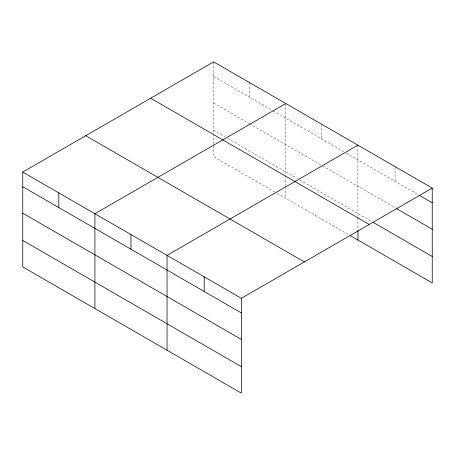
<?xml version="1.0" encoding="UTF-8"?>
<svg xmlns="http://www.w3.org/2000/svg" width="455" height="455" viewBox="0 0 455 455"><rect width="100%" height="100%" fill="white"/><g stroke="black" fill="none" stroke-linecap="round" stroke-linejoin="round"><path stroke-width="0.34" stroke-dasharray="2.27 1.71" d="M213.628 144.178L213.628 61.869M213.628 76.537L272.323 110.423M272.932 110.775L343.855 151.725M346.3 153.136L418.845 195.019M213.628 102.995L249.09 123.47M249.698 123.823L321.844 165.472M322.459 165.825L395.082 207.759M213.628 130.249L225.242 136.961M227.688 138.371L297.388 178.61M299.834 180.026L371.934 221.648M274.769 192.01L213.628 156.708L213.628 144.872M277.214 193.42L348.746 234.717M395.082 166.632L395.082 181.3M357.92 145.173L357.92 217.041M357.92 217.735L357.92 229.57M321.844 124.346L321.844 139.02M285.774 103.524L285.774 175.385M285.774 176.085L285.774 185.828M285.774 186.527L285.774 198.363M249.698 82.696L249.698 97.364"/><path stroke-width="0.68" d="M241.372 339.419L241.372 298.292L22.75 172.07L22.75 266.909L241.372 393.131L241.372 339.419L22.75 213.196M349.969 235.423L432.25 282.93L432.25 188.091L213.628 61.869L22.75 172.07M285.774 103.524L94.896 213.725L94.896 308.564M357.92 145.173L167.042 255.374L167.042 350.213M241.372 298.292L432.25 188.091M419.453 195.371L432.25 202.759M396.305 208.464L432.25 229.218M373.151 222.353L432.25 256.472M150.639 98.234L369.261 224.457M85.739 135.704L304.361 261.926M22.75 186.738L241.372 312.96M22.75 240.456L241.372 366.673M357.92 230.27L357.92 240.012M204.21 276.833L204.21 291.501M130.966 234.552L130.966 249.221M58.82 192.897L58.82 207.565"/></g></svg>
